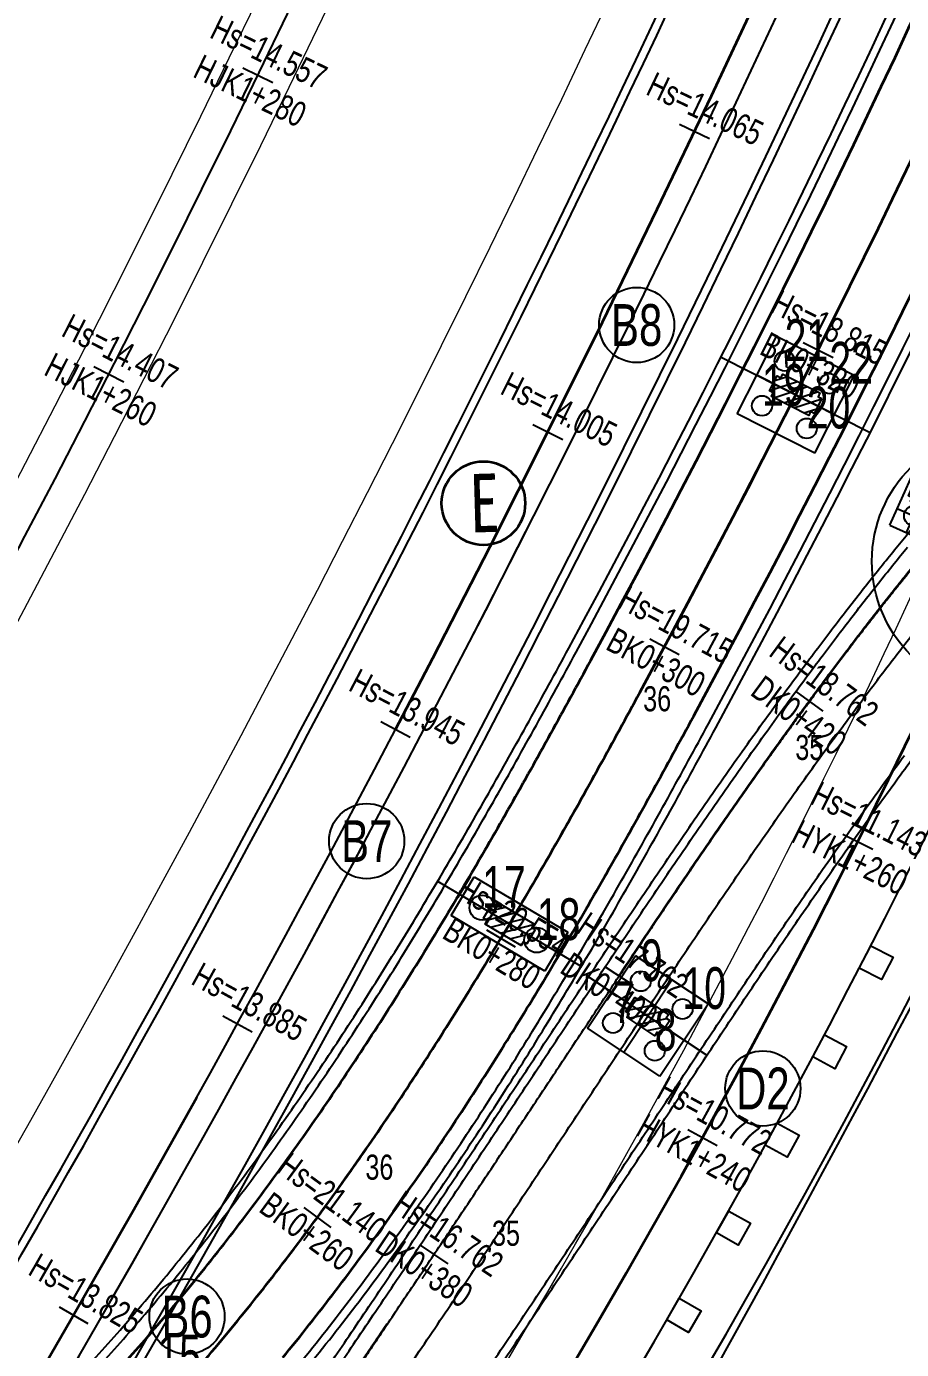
# Model space of a CAD drawing. Extents: x 0 to 558779, y 0 to 2762081.
# Drawn here: x 519823.9 to 519876.3, y 2757491.4 to 2757570.6 of the extents above; entities that cross this region are included whole.
import ezdxf
from ezdxf.enums import TextEntityAlignment as Align

# ---------------------------------------------------------------- set-up
doc = ezdxf.new("R2010")
doc.units = 0
doc.header["$LTSCALE"] = 20
doc.linetypes.add('CENTER', pattern=[2, 1.25, -0.25, 0.25, -0.25])
doc.linetypes.add('HIDDEN', pattern=[0.375, 0.25, -0.125])
for name, color, linetype in [('0-路名', 7, 'Continuous'), ('B-标线', 8, 'Continuous'), ('DL-中心线', 10, 'Continuous'), ('DL-人行道边线', 1, 'Continuous'), ('DL-树池', 110, 'Continuous'), ('DL-非机动车道边线', 6, 'Continuous'), ('K-控制', 230, 'Continuous'), ('L-洛秀互通匝道边线', 140, 'Continuous'), ('L-辅路绿化带', 3, 'Continuous'), ('QL-分孔线', 4, 'Continuous'), ('QL-墩号', 6, 'Continuous'), ('QL-桥墩', 191, 'Continuous'), ('QL-桥跨数值', 6, 'Continuous'), ('RD-红线', 230, 'Continuous'), ('XW_B', 7, 'Continuous'), ('XW_D', 7, 'Continuous'), ('XW_E', 7, 'Continuous'), ('XW_HY-海江大道右辅路', 7, 'Continuous'), ('XW_HZ（南）-海江大道左辅路', 7, 'Continuous'), ('XW_海江大道（2000坐标）', 7, 'Continuous'), ('YD-G2', 96, 'Continuous'), ('桩号-B', 7, 'Continuous'), ('桩号-D', 7, 'Continuous'), ('桩号-HY-海江大道右辅路', 7, 'Continuous'), ('桩号-海江大道（2000坐标）', 7, 'Continuous'), ('设计高-B', 7, 'Continuous'), ('设计高-D', 7, 'Continuous'), ('设计高-E', 7, 'Continuous'), ('设计高-HY-海江大道右辅路', 7, 'Continuous'), ('设计高-地面高-B', 7, 'Continuous'), ('设计高-地面高-D', 7, 'Continuous'), ('设计高-地面高-E', 7, 'Continuous'), ('设计高-地面高-HY-海江大道右辅路', 7, 'Continuous'), ('设计高-地面高-海江大道（2000坐标）', 7, 'Continuous'), ('设计高-海江大道（2000坐标）', 7, 'Continuous')]:
    doc.layers.add(name, color=color, linetype=linetype)
doc.layers.add('坐标标注', color=6, linetype='Continuous', plot=False)
doc.styles.get("Standard").update_dxf_attribs({"font": 'fsdb_e.shx', "width": 0.7, "bigfont": 'hzdx.shx'})
doc.styles.add('仿宋', font='simfang_0.ttf', dxfattribs={"width": 0.8})
pattern_1 = [(0, (0, 2e-10), (0, 6.985), [5.08, -1.905]), (90, (0, 2e-10), (-6.985, 4e-16), [5.08, -1.905])]
pattern_2 = [(0, (0, 0), (0, 6.985), [5.08, -1.905]), (90, (0, 0), (-6.985, 4e-16), [5.08, -1.905])]

# ---------------------------------------------------------------- blocks, each defined once
blk = doc.blocks.new('shuchi02')
at = {"layer": 'DL-树池', "color": 3}
blk.add_lwpolyline([(-0.75, 0), (0.75, 0), (0.75, -1.5), (-0.75, -1.5)], close=True, dxfattribs=at)
blk = doc.blocks.new('(10-1)10m花瓶墩单排桩2根1.5')
h = blk.add_hatch()
h.set_pattern_fill('ANGLE', color=256)
h.set_pattern_definition(pattern_1)
h.paths.add_polyline_path([(-1.5, -0.5), (-1.5, 0.5), (-1.25, 0.5), (-1.25, 0.75), (1.25, 0.75), (1.25, 0.5), (1.5, 0.5), (1.5, -0.5), (1.25, -0.5), (1.25, -0.75), (-1.25, -0.75), (-1.25, -0.5)])
h = blk.add_hatch()
h.set_pattern_fill('ANGLE', color=256)
h.set_pattern_definition(pattern_1)
h.paths.add_polyline_path([(-1.5, -0.5), (-1.5, 0.5), (-1.25, 0.5), (-1.25, 0.75), (1.25, 0.75), (1.25, 0.5), (1.5, 0.5), (1.5, -0.5), (1.25, -0.5), (1.25, -0.75), (-1.25, -0.75), (-1.25, -0.5)])
h = blk.add_hatch()
h.set_pattern_fill('ANSI31', color=3, scale=0.15)
h.paths.add_polyline_path([(-1.5, -0.5), (-1.5, 0.5), (-1.25, 0.5), (-1.25, 0.75), (1.25, 0.75), (1.25, 0.5), (1.5, 0.5), (1.5, -0.5), (1.25, -0.5), (1.25, -0.75), (-1.25, -0.75), (-1.25, -0.5)])
at = {"layer": 'QL-桥墩', "color": 1}
for p, q in [((-3.25, -1.35), (-3.25, 1.35)), ((-3.25, 1.35), (3.25, 1.35)), ((3.25, 1.35), (3.25, -1.35)), ((3.25, -1.35), (-3.25, -1.35))]:
    blk.add_line(p, q, dxfattribs=at)
at = {"layer": 'QL-桥墩', "color": 3, "linetype": 'CENTER'}
for p, q in [((0, -1.35), (0, 1.35)), ((3.25, 0), (-3.25, 0))]:
    blk.add_line(p, q, dxfattribs=at)
at = {"layer": 'QL-桥墩', "color": 1}
blk.add_lwpolyline([(-1.5, -0.5), (-1.5, 0.5), (-1.25, 0.5), (-1.25, 0.75), (1.25, 0.75), (1.25, 0.5), (1.5, 0.5), (1.5, -0.5), (1.25, -0.5), (1.25, -0.75), (-1.25, -0.75), (-1.25, -0.5)], close=True, dxfattribs=at)
at = {"layer": 'QL-桥墩', "color": 3}
for centre in [(-1.9, 0), (1.9, 0)]:
    blk.add_circle(centre, 0.75, dxfattribs=at)
blk = doc.blocks.new('(10-2)10m花瓶墩双排桩4根1.2')
h = blk.add_hatch()
h.set_pattern_fill('ANGLE', color=256)
h.set_pattern_definition(pattern_2)
h.paths.add_polyline_path([(-1.5, -0.5), (-1.5, 0.5), (-1.25, 0.5), (-1.25, 0.75), (1.25, 0.75), (1.25, 0.5), (1.5, 0.5), (1.5, -0.5), (1.25, -0.5), (1.25, -0.75), (-1.25, -0.75), (-1.25, -0.5)])
h = blk.add_hatch()
h.set_pattern_fill('ANGLE', color=256)
h.set_pattern_definition(pattern_2)
h.paths.add_polyline_path([(-1.5, -0.5), (-1.5, 0.5), (-1.25, 0.5), (-1.25, 0.75), (1.25, 0.75), (1.25, 0.5), (1.5, 0.5), (1.5, -0.5), (1.25, -0.5), (1.25, -0.75), (-1.25, -0.75), (-1.25, -0.5)])
h = blk.add_hatch()
h.set_pattern_fill('ANSI31', color=3, scale=0.15)
h.paths.add_polyline_path([(-1.5, -0.5), (-1.5, 0.5), (-1.25, 0.5), (-1.25, 0.75), (1.25, 0.75), (1.25, 0.5), (1.5, 0.5), (1.5, -0.5), (1.25, -0.5), (1.25, -0.75), (-1.25, -0.75), (-1.25, -0.5)])
at = {"layer": 'QL-桥墩', "color": 1}
for p, q in [((-2.6, 2.6), (2.6, 2.6)), ((-2.6, 2.6), (-2.6, -2.6)), ((2.6, 2.6), (2.6, -2.6)), ((-2.6, -2.6), (2.6, -2.6))]:
    blk.add_line(p, q, dxfattribs=at)
at = {"layer": 'QL-桥墩', "color": 3, "linetype": 'CENTER'}
for p, q in [((0, 2.6), (0, -2.6)), ((-2.6, 0), (2.6, 0))]:
    blk.add_line(p, q, dxfattribs=at)
at = {"layer": 'QL-桥墩', "color": 1, "ltscale": 0.1}
blk.add_lwpolyline([(-1.5, -0.5), (-1.5, 0.5), (-1.25, 0.5), (-1.25, 0.75), (1.25, 0.75), (1.25, 0.5), (1.5, 0.5), (1.5, -0.5), (1.25, -0.5), (1.25, -0.75), (-1.25, -0.75), (-1.25, -0.5)], close=True, dxfattribs=at)
at = {"layer": 'QL-桥墩', "color": 3, "ltscale": 0.1}
for centre in [(-1.5, 1.5), (1.5, 1.5), (-1.5, -1.5), (1.5, -1.5)]:
    blk.add_circle(centre, 0.6, dxfattribs=at)
blk = doc.blocks.new('(9-2)8.5m花瓶墩双排桩4根1.2')
h = blk.add_hatch()
h.set_pattern_fill('ANGLE', color=256)
h.set_pattern_definition(pattern_2)
h.paths.add_polyline_path([(-1.25, -0.5), (-1.25, 0.5), (-1, 0.5), (-1, 0.75), (1, 0.75), (1, 0.5), (1.25, 0.5), (1.25, -0.5), (1, -0.5), (1, -0.75), (-1, -0.75), (-1, -0.5)])
h = blk.add_hatch()
h.set_pattern_fill('ANGLE', color=256)
h.set_pattern_definition(pattern_2)
h.paths.add_polyline_path([(-1.25, -0.5), (-1.25, 0.5), (-1, 0.5), (-1, 0.75), (1, 0.75), (1, 0.5), (1.25, 0.5), (1.25, -0.5), (1, -0.5), (1, -0.75), (-1, -0.75), (-1, -0.5)])
h = blk.add_hatch()
h.set_pattern_fill('ANSI31', color=3, scale=0.15)
h.paths.add_polyline_path([(-1.25, -0.5), (-1.25, 0.5), (-1, 0.5), (-1, 0.75), (1, 0.75), (1, 0.5), (1.25, 0.5), (1.25, -0.5), (1, -0.5), (1, -0.75), (-1, -0.75), (-1, -0.5)])
at = {"layer": 'QL-桥墩', "color": 1}
for p, q in [((-2.6, 2.6), (2.6, 2.6)), ((-2.6, 2.6), (-2.6, -2.6)), ((2.6, 2.6), (2.6, -2.6)), ((-2.6, -2.6), (2.6, -2.6))]:
    blk.add_line(p, q, dxfattribs=at)
at = {"layer": 'QL-桥墩', "color": 3, "linetype": 'CENTER'}
for p, q in [((0, 2.6), (0, -2.6)), ((-2.6, 0), (2.6, 0))]:
    blk.add_line(p, q, dxfattribs=at)
at = {"layer": 'QL-桥墩', "color": 1}
blk.add_lwpolyline([(-1.25, -0.5), (-1.25, 0.5), (-1, 0.5), (-1, 0.75), (1, 0.75), (1, 0.5), (1.25, 0.5), (1.25, -0.5), (1, -0.5), (1, -0.75), (-1, -0.75), (-1, -0.5)], close=True, dxfattribs=at)
at = {"layer": 'QL-桥墩', "color": 3, "ltscale": 0.1}
for centre in [(-1.5, 1.5), (1.5, 1.5), (-1.5, -1.5), (1.5, -1.5)]:
    blk.add_circle(centre, 0.6, dxfattribs=at)
blk = doc.blocks.new('(M2)单个柱式门架墩，2根桩1.2')
h = blk.add_hatch()
h.set_pattern_fill('ANSI31', color=3, scale=0.15)
h.set_pattern_definition([(45, (-0.45, 2e-10), (-0.33676, 0.33676), [])])
h.paths.add_polyline_path([(-0.8, -0.55), (-0.8, 0.55), (-0.55, 0.55), (-0.55, 0.8), (0.55, 0.8), (0.55, 0.55), (0.8, 0.55), (0.8, -0.55), (0.55, -0.55), (0.55, -0.8), (-0.55, -0.8), (-0.55, -0.55)])
at = {"layer": 'QL-桥墩', "color": 1}
for p, q in [((-2.6, 1.1), (-2.6, -1.1)), ((-2.6, 1.1), (2.6, 1.1)), ((2.6, 1.1), (2.6, -1.1)), ((-2.6, -1.1), (2.6, -1.1))]:
    blk.add_line(p, q, dxfattribs=at)
at = {"layer": 'QL-桥墩', "color": 3, "linetype": 'CENTER'}
for p, q in [((-1.5, 1.1), (-1.5, -1.1)), ((1.5, 1.1), (1.5, -1.1)), ((-2.6, 0), (2.6, 0))]:
    blk.add_line(p, q, dxfattribs=at)
at = {"layer": 'QL-桥墩', "color": 1, "ltscale": 0.1}
blk.add_lwpolyline([(-0.8, -0.55), (-0.8, 0.55), (-0.55, 0.55), (-0.55, 0.8), (0.55, 0.8), (0.55, 0.55), (0.8, 0.55), (0.8, -0.55), (0.55, -0.55), (0.55, -0.8), (-0.55, -0.8), (-0.55, -0.55)], close=True, dxfattribs=at)
at = {"layer": 'QL-桥墩', "color": 3}
for centre in [(-1.5, 0), (1.5, 0)]:
    blk.add_circle(centre, 0.6, dxfattribs=at)

msp = doc.modelspace()

# ---------------------------------------------------------------- linework, layer by layer
at = {"layer": '0-路名', "lineweight": 35}
msp.add_circle((519851.254, 2757542.052), 2.5, dxfattribs=at)
at = {"layer": 'B-标线', "lineweight": 35, "flags": 128}
for points in [[(519983.23, 2758043.567), (519855.439, 2757681.224, -0.046893), (519779.103, 2757515.992, -0.04312), (519714.602, 2757424.231, 0.012242), (519690.038, 2757393.503, -0.041086), (519616.51, 2757311.677), (519534.865, 2757234.597, 0.002536), (519529.7, 2757229.672, 0.002536)], [(519989.832, 2758041.238), (519862.04, 2757678.896, -0.046893), (519785.155, 2757512.475, -0.022117), (519753.698, 2757463.475, -0.022117)], [(519827.912, 2757488.58, 0.00869), (519830.815, 2757491.785, 0.00869), (519833.83, 2757495.357, 0.008305), (519836.851, 2757499.193, 0.007534), (519839.756, 2757503.133, 0.006763), (519842.553, 2757507.162, 0.005993), (519845.252, 2757511.271, 0.005222), (519847.865, 2757515.448, 0.004451), (519850.401, 2757519.684, 0.003681), (519852.874, 2757523.97, 0.00291), (519855.295, 2757528.298, 0.00214), (519857.678, 2757532.66, 0.043438), (519906.592, 2757645.472, -0.021082)], [(519833.45, 2757489.481, 0.00869), (519836.543, 2757493.146, 0.008305), (519839.636, 2757497.074, 0.007534), (519842.604, 2757501.098, 0.006763), (519845.455, 2757505.205, 0.005993), (519848.2, 2757509.384, 0.005222), (519850.851, 2757513.623, 0.004451), (519853.42, 2757517.913, 0.003681), (519855.918, 2757522.244, 0.00291), (519858.36, 2757526.607, 0.00214), (519860.757, 2757530.995, 0.043438), (519909.912, 2757644.363, -0.021082)], [(519839.256, 2757490.935, 0.008305), (519842.422, 2757494.954, 0.007534), (519845.452, 2757499.063, 0.006763), (519848.357, 2757503.248, 0.005993), (519851.148, 2757507.497, 0.005222), (519853.838, 2757511.798, 0.004451), (519856.439, 2757516.142, 0.003681), (519858.963, 2757520.517, 0.00291), (519861.424, 2757524.916, 0.00214), (519863.835, 2757529.33, 0.043438), (519913.232, 2757643.254, -0.021082)]]:
    msp.add_lwpolyline(points, format="xyb", dxfattribs=at)
at = {"layer": 'B-标线', "linetype": 'HIDDEN', "lineweight": 35, "ltscale": 5, "flags": 128}
msp.add_lwpolyline([(519986.531, 2758042.403), (519858.74, 2757680.06, -0.046893), (519782.129, 2757514.234, -0.04312), (519717.282, 2757421.979, 0.012242), (519692.824, 2757391.385, -0.041086), (519618.913, 2757309.132), (519537.267, 2757232.052, 0.002536), (519532.129, 2757227.151, 0.002536)], format="xyb", dxfattribs=at)
at = {"layer": 'DL-中心线', "linetype": 'CENTER', "lineweight": 35, "ltscale": 5, "flags": 128}
for points in [[(519363.527, 2756865.285, -0.064031), (519480.744, 2757085.351, -0.052881), (519557.501, 2757172.344), (519677.841, 2757282.704, 0.030821), (519737.675, 2757344.78, -0.016129), (519785.39, 2757397.285, 0.107619), (519897.596, 2757578.067), (519932.402, 2757676.128, -0.014928), (519945.386, 2757709.511, -0.000203), (519945.577, 2757709.961, -0.000405), (519945.969, 2757710.882, -0.000405), (519946.374, 2757711.83, -0.000405), (519946.794, 2757712.809, -0.000405), (519947.231, 2757713.821, -0.000405), (519947.686, 2757714.871, -0.000405), (519948.161, 2757715.963, -0.000405), (519948.66, 2757717.103, -0.000405), (519949.184, 2757718.298, -0.000405), (519949.739, 2757719.556, -0.000405), (519950.33, 2757720.89, -0.000405), (519950.964, 2757722.315, -0.000405), (519951.652, 2757723.854, -0.000405), (519952.408, 2757725.539, -0.000383), (519953.207, 2757727.312, -0.000338), (519954.009, 2757729.084, -0.000293), (519954.812, 2757730.854, -0.000248), (519955.618, 2757732.624, -0.000203), (519956.425, 2757734.393, -0.000158), (519957.234, 2757736.161, -0.000113), (519958.043, 2757737.929, -0.000068), (519958.853, 2757739.697, -0.000023), (519959.664, 2757741.464, 0.000038), (519960.474, 2757743.232, 0.000113), (519961.284, 2757745, 0.000188), (519962.093, 2757746.768, 0.000263), (519962.9, 2757748.537, 0.000338), (519963.705, 2757750.307, 0.000413), (519964.508, 2757752.078, 0.000488), (519965.307, 2757753.85, 0.000563), (519966.102, 2757755.625, 0.000638), (519966.894, 2757757.401, 0.000675), (519967.641, 2757759.09, 0.000675), (519968.318, 2757760.633, 0.000675), (519968.942, 2757762.063, 0.000675), (519969.521, 2757763.402, 0.000675), (519970.064, 2757764.666, 0.000675), (519970.575, 2757765.866, 0.000675), (519971.06, 2757767.012, 0.000675), (519971.521, 2757768.11, 0.000675), (519971.961, 2757769.166, 0.000675), (519972.383, 2757770.185, 0.000675), (519972.787, 2757771.171, 0.000675), (519973.176, 2757772.126, 0.000675), (519973.551, 2757773.054, 0.000338), (519973.734, 2757773.508, 0.04027), (519990.889, 2757828.803, 0.000338), (519990.996, 2757829.281, 0.000675), (519991.212, 2757830.257, 0.000675), (519991.432, 2757831.265, 0.000675), (519991.656, 2757832.306, 0.000675), (519991.885, 2757833.385, 0.000675), (519992.12, 2757834.505, 0.000675), (519992.362, 2757835.671, 0.000675), (519992.611, 2757836.89, 0.000675), (519992.868, 2757838.169, 0.000675), (519993.136, 2757839.518, 0.000675), (519993.416, 2757840.95, 0.000675), (519993.712, 2757842.482, 0.000675), (519994.027, 2757844.137, 0.000675), (519994.367, 2757845.953, 0.000638), (519994.72, 2757847.865, 0.000563), (519995.068, 2757849.778, 0.000488), (519995.413, 2757851.691, 0.000413), (519995.754, 2757853.606, 0.000338), (519996.092, 2757855.521, 0.000263), (519996.428, 2757857.436, 0.000188), (519996.762, 2757859.351, 0.000113), (519997.095, 2757861.267, 0.000038), (519997.427, 2757863.183, -0.000023), (519997.759, 2757865.099, -0.000068), (519998.092, 2757867.015, -0.000113), (519998.425, 2757868.93, -0.000158), (519998.76, 2757870.846, -0.000203), (519999.096, 2757872.761, -0.000248), (519999.433, 2757874.676, -0.000293), (519999.773, 2757876.59, -0.000338), (520000.115, 2757878.505, -0.000383), (520000.459, 2757880.418, -0.000405), (520000.79, 2757882.235, -0.000405), (520001.094, 2757883.893, -0.000405), (520001.378, 2757885.427, -0.000405), (520001.646, 2757886.861, -0.000405), (520001.901, 2757888.213, -0.000405), (520002.144, 2757889.495, -0.000405), (520002.379, 2757890.716, -0.000405), (520002.605, 2757891.886, -0.000405), (520002.824, 2757893.009, -0.000405), (520003.037, 2757894.091, -0.000405), (520003.245, 2757895.135, -0.000405), (520003.447, 2757896.147, -0.000405), (520003.645, 2757897.127, -0.000203), (520003.743, 2757897.607, -0.020564), (520015.566, 2757945.503), (520034.389, 2758010.197, -0.013981), (520060.063, 2758090.044), (520086.942, 2758166.257, 0.014794), (520122.979, 2758278.961, -0.014794), (520159.016, 2758391.664), (520173.526, 2758432.806)], [(519647.675, 2757568.166, -0.001157), (519648.228, 2757567.535, -0.002315), (519649.349, 2757566.237, -0.002315), (519650.492, 2757564.888, -0.002315), (519651.66, 2757563.484, -0.002315), (519652.855, 2757562.02, -0.002315), (519654.081, 2757560.489, -0.002315), (519655.343, 2757558.884, -0.002315), (519656.645, 2757557.195, -0.002315), (519657.995, 2757555.412, -0.002315), (519659.4, 2757553.518, -0.002315), (519660.871, 2757551.496, -0.002315), (519662.425, 2757549.319, -0.002315), (519664.081, 2757546.951, -0.002315), (519665.872, 2757544.34, -0.002186), (519667.733, 2757541.575, -0.001929), (519669.571, 2757538.794, -0.001672), (519671.389, 2757536, -0.001415), (519673.19, 2757533.195, -0.001157), (519674.976, 2757530.381, -0.0009), (519676.75, 2757527.559, -0.000643), (519678.516, 2757524.732, -0.000386), (519680.276, 2757521.901, -0.000129), (519682.033, 2757519.068, 0.000289), (519683.791, 2757516.236, 0.000868), (519685.555, 2757513.408, 0.001447), (519687.333, 2757510.588, 0.002025), (519689.13, 2757507.78, 0.002604), (519690.952, 2757504.99, 0.003183), (519692.807, 2757502.22, 0.003762), (519694.7, 2757499.477, 0.00434), (519696.638, 2757496.764, 0.004919), (519698.625, 2757494.088, 0.005208), (519700.564, 2757491.585, 0.005208), (519702.381, 2757489.338, 0.005208), (519704.105, 2757487.294, 0.005208), (519705.757, 2757485.416, 0.005208), (519707.351, 2757483.679, 0.005208), (519708.898, 2757482.063, 0.005208), (519710.404, 2757480.553, 0.005208), (519711.875, 2757479.138, 0.005208), (519713.317, 2757477.808, 0.005208), (519714.733, 2757476.556, 0.005208), (519716.126, 2757475.375, 0.005208), (519717.498, 2757474.26, 0.005208), (519718.851, 2757473.206, 0.002604), (519719.521, 2757472.701, 0.279434), (519802.083, 2757464.769, 0.00514), (519803.57, 2757465.505, 0.00869), (519806.104, 2757466.847, 0.00869), (519808.666, 2757468.321, 0.00869), (519811.257, 2757469.934, 0.00869), (519813.878, 2757471.694, 0.00869), (519816.532, 2757473.615, 0.00869), (519819.223, 2757475.707, 0.00869), (519821.954, 2757477.988, 0.00869), (519824.732, 2757480.477, 0.00869), (519827.565, 2757483.198, 0.00869), (519830.465, 2757486.186, 0.00869), (519833.45, 2757489.481, 0.00869), (519836.543, 2757493.146, 0.008305), (519839.636, 2757497.074, 0.007534), (519842.604, 2757501.098, 0.006763), (519845.455, 2757505.205, 0.005993), (519848.2, 2757509.384, 0.005222), (519850.851, 2757513.623, 0.004451), (519853.42, 2757517.913, 0.003681), (519855.918, 2757522.244, 0.00291), (519858.36, 2757526.607, 0.00214), (519860.757, 2757530.995, 0.043438), (519909.912, 2757644.363, -0.021082), (519939.582, 2757722.133, 0.054969), (519981.895, 2757860.489, -0.025142), (519996.067, 2757919.103), (520034.65, 2758049.579, -0.012888), (520058.477, 2758123.13)], [(520012.027, 2758114.695), (519858.74, 2757680.06, -0.046893), (519782.129, 2757514.234, -0.04312), (519717.282, 2757421.979, 0.012242), (519692.824, 2757391.385, -0.041086), (519618.913, 2757309.132), (519537.267, 2757232.052, 0.091892), (519386.768, 2757026.023), (519356.074, 2756962.094, 0.021525), (519321.436, 2756881.202)], [(519736.397, 2757361.61, 0.006117), (519747.082, 2757374.993, 0.058669), (519871.219, 2757580.064, 0.026228), (519898.077, 2757648.36, -0.020905), (519927.838, 2757726.466, -0.000122), (519928.031, 2757726.916, -0.000243), (519928.427, 2757727.834, -0.000243), (519928.836, 2757728.781, -0.000243), (519929.259, 2757729.759, -0.000243), (519929.699, 2757730.77, -0.000243), (519930.155, 2757731.819, -0.000243), (519930.632, 2757732.91, -0.000243), (519931.131, 2757734.05, -0.000243), (519931.655, 2757735.245, -0.000243), (519932.209, 2757736.504, -0.000243), (519932.799, 2757737.839, -0.000243), (519933.43, 2757739.265, -0.000243), (519934.113, 2757740.806, -0.000243), (519934.864, 2757742.493, -0.00023), (519935.656, 2757744.269, -0.000203), (519936.449, 2757746.044, -0.000176), (519937.244, 2757747.819, -0.000149), (519938.04, 2757749.593, -0.000122), (519938.837, 2757751.367, -0.000095), (519939.634, 2757753.14, -0.000068), (519940.432, 2757754.913, -0.000041), (519941.231, 2757756.686, -0.000014), (519942.03, 2757758.459, 0.000193), (519942.828, 2757760.232, 0.000579), (519943.624, 2757762.006, 0.000965), (519944.414, 2757763.783, 0.00135), (519945.196, 2757765.563, 0.001736), (519945.967, 2757767.348, 0.002122), (519946.724, 2757769.139, 0.002508), (519947.464, 2757770.937, 0.002894), (519948.185, 2757772.743, 0.003279), (519948.884, 2757774.557, 0.003472), (519949.524, 2757776.29, 0.003472), (519950.087, 2757777.879, 0.003472), (519950.586, 2757779.356, 0.003472), (519951.035, 2757780.745, 0.003472), (519951.439, 2757782.06, 0.003472), (519951.805, 2757783.312, 0.003472), (519952.138, 2757784.511, 0.003472), (519952.44, 2757785.663, 0.003472), (519952.715, 2757786.773, 0.003472), (519952.966, 2757787.847, 0.003472), (519953.193, 2757788.888, 0.003472), (519953.399, 2757789.898, 0.003472), (519953.585, 2757790.881, 0.001736), (519953.671, 2757791.363, 0.589738), (519858.288, 2757868.254, 0.002232), (519857.706, 2757868.014, 0.004464), (519856.524, 2757867.507, 0.004464), (519855.315, 2757866.963, 0.004464), (519854.076, 2757866.379, 0.004464), (519852.805, 2757865.751, 0.004464), (519851.498, 2757865.076, 0.004464), (519850.15, 2757864.349, 0.004464), (519848.756, 2757863.566, 0.004464), (519847.309, 2757862.717, 0.004464), (519845.799, 2757861.796, 0.004464), (519844.216, 2757860.79, 0.004464), (519842.542, 2757859.685, 0.004464), (519840.756, 2757858.458, 0.004464), (519838.823, 2757857.079, 0.004216), (519836.813, 2757855.593, 0.00372), (519834.827, 2757854.074, 0.003224), (519832.862, 2757852.528, 0.002728), (519830.916, 2757850.959, 0.002232), (519828.985, 2757849.371, 0.001736), (519827.067, 2757847.767, 0.00124), (519825.159, 2757846.152, 0.000744), (519823.257, 2757844.53, 0.000248), (519821.358, 2757842.903), (519718.448, 2757754.691)], [(519589.096, 2757220.909), (519651.163, 2757274.284, 0.043664), (519736.397, 2757361.61, -0.019062), (519779.316, 2757410.14, 0.035899), (519834.12, 2757476.478, 0.000231), (519834.444, 2757476.934, 0.000463), (519835.106, 2757477.866, 0.000463), (519835.786, 2757478.829, 0.000463), (519836.486, 2757479.825, 0.000463), (519837.209, 2757480.857, 0.000463), (519837.958, 2757481.929, 0.000463), (519838.735, 2757483.046, 0.000463), (519839.544, 2757484.215, 0.000463), (519840.391, 2757485.443, 0.000463), (519841.281, 2757486.738, 0.000463), (519842.223, 2757488.114, 0.000463), (519843.227, 2757489.587, 0.000463), (519844.309, 2757491.181, 0.000463), (519845.492, 2757492.929, 0.000437), (519846.733, 2757494.773, 0.000386), (519847.972, 2757496.618, 0.000334), (519849.208, 2757498.464, 0.000283), (519850.441, 2757500.313, 0.000231), (519851.673, 2757502.163, 0.00018), (519852.903, 2757504.013, 0.000129), (519854.132, 2757505.865, 0.000077), (519855.36, 2757507.717, 0.000026), (519856.588, 2757509.569, -0.000096), (519857.816, 2757511.421, -0.000289), (519859.046, 2757513.272, -0.000482), (519860.278, 2757515.121, -0.000675), (519861.515, 2757516.968, -0.000868), (519862.757, 2757518.81, -0.001061), (519864.006, 2757520.648, -0.001254), (519865.264, 2757522.48, -0.001447), (519866.532, 2757524.305, -0.00164), (519867.811, 2757526.122, -0.001736), (519869.037, 2757527.84, -0.001736), (519870.168, 2757529.4, -0.001736), (519871.224, 2757530.836, -0.001736), (519872.221, 2757532.173, -0.001736), (519873.169, 2757533.426, -0.001736), (519874.077, 2757534.609, -0.001736), (519874.951, 2757535.731, -0.001736), (519875.795, 2757536.799, -0.001736), (519876.613, 2757537.819, -0.001736), (519877.407, 2757538.797, -0.001736), (519878.182, 2757539.736, -0.001736), (519878.938, 2757540.64, -0.001736), (519879.678, 2757541.512, -0.000868), (519880.042, 2757541.937, -0.099745), (519929.914, 2757580.771, -0.003472), (519931.923, 2757581.756, -0.006945), (519936.071, 2757583.683, -0.006945), (519940.4, 2757585.55, -0.006945), (519944.923, 2757587.353, -0.006945), (519949.655, 2757589.088, -0.006945), (519954.614, 2757590.753, -0.006945), (519959.821, 2757592.341, -0.006945), (519965.305, 2757593.848, -0.006945), (519971.098, 2757595.268, -0.006945), (519977.244, 2757596.595, -0.006945), (519983.8, 2757597.82, -0.006945), (519990.843, 2757598.936, -0.006945), (519998.484, 2757599.929, -0.006945), (520006.883, 2757600.783, -0.006559), (520015.747, 2757601.444, -0.005787), (520024.625, 2757601.886, -0.005015), (520033.51, 2757602.135, -0.004244), (520042.399, 2757602.22, -0.003472), (520051.287, 2757602.168, -0.002701), (520060.175, 2757602.006, -0.001929), (520069.06, 2757601.762, -0.001157), (520077.944, 2757601.463, -0.000386), (520086.827, 2757601.137)]]:
    msp.add_lwpolyline(points, format="xyb", dxfattribs=at)
at = {"layer": 'DL-人行道边线', "flags": 128}
msp.add_lwpolyline([(519831.088, 2757439.906, 0.076502), (519904.193, 2757575.725), (519914.699, 2757605.325)], format="xyb", dxfattribs=at)
at = {"layer": 'DL-非机动车道边线', "flags": 128}
msp.add_lwpolyline([(519828.134, 2757441.801, 0.076636), (519900.895, 2757576.896), (519909.952, 2757602.415)], format="xyb", dxfattribs=at)
at = {"layer": 'K-控制'}
msp.add_circle((519882.437, 2757538.583), 7.937, dxfattribs=at)
at = {"layer": 'L-洛秀互通匝道边线', "flags": 128}
for points in [[(520002.416, 2758073.915), (519862.983, 2757678.564, -0.046893), (519786.02, 2757511.972, -0.022117), (519754.515, 2757462.898, -0.022117)], [(520002.888, 2758073.748), (519863.455, 2757678.397, -0.046893), (519786.452, 2757511.721, -0.022117), (519754.923, 2757462.61, -0.022117)], [(519846.634, 2757678.851, -0.03189), (519797.822, 2757565.981, -0.03189)], [(519847.105, 2757678.682, -0.03189), (519798.268, 2757565.754, -0.03189)], [(519826.818, 2757489.606, 0.00869), (519829.685, 2757492.772, 0.00869), (519832.667, 2757496.304, 0.008304), (519835.657, 2757500.102, 0.007534), (519838.535, 2757504.004, 0.006763), (519841.309, 2757508.001, 0.005993), (519843.989, 2757512.079, 0.005222), (519846.585, 2757516.23, 0.004451), (519849.108, 2757520.443, 0.003681), (519851.569, 2757524.71, 0.00291), (519853.982, 2757529.023, 0.00214), (519856.359, 2757533.374, 0.043439), (519905.17, 2757645.947, -0.021082)], [(519827.182, 2757489.264, 0.00869), (519830.062, 2757492.443, 0.00869), (519833.054, 2757495.988, 0.008305), (519836.055, 2757499.799, 0.007534), (519838.942, 2757503.714, 0.006763), (519841.724, 2757507.721, 0.005993), (519844.41, 2757511.81, 0.005222), (519847.011, 2757515.969, 0.004451), (519849.539, 2757520.19, 0.003681), (519852.004, 2757524.464, 0.00291), (519854.42, 2757528.781, 0.00214), (519856.799, 2757533.136, 0.043438), (519905.644, 2757645.789, -0.021082)], [(519840.032, 2757490.303, 0.008305), (519843.217, 2757494.349, 0.007534), (519846.265, 2757498.482, 0.006763), (519849.186, 2757502.689, 0.005993), (519851.991, 2757506.958, 0.005222), (519854.691, 2757511.277, 0.004451), (519857.301, 2757515.636, 0.003681), (519859.833, 2757520.024, 0.00291), (519862.3, 2757524.433, 0.002139), (519864.715, 2757528.854, 0.043438), (519914.18, 2757642.938, -0.021082)], [(519840.419, 2757489.988, 0.008305), (519843.615, 2757494.046, 0.007534), (519846.672, 2757498.191, 0.006763), (519849.6, 2757502.41, 0.005993), (519852.412, 2757506.689, 0.005222), (519855.118, 2757511.016, 0.004451), (519857.732, 2757515.382, 0.003681), (519860.268, 2757519.777, 0.00291), (519862.737, 2757524.192, 0.002139), (519865.155, 2757528.616, 0.043438), (519914.655, 2757642.779, -0.021082)], [(519743.137, 2757378.065, 0.058669), (519866.668, 2757582.135, 0.026228)], [(519743.532, 2757377.758, 0.058669), (519867.123, 2757581.928, 0.026228)], [(519800.642, 2757442.321, 0.037704), (519875.314, 2757578.2, 0.026228)], [(519801.079, 2757442.077, 0.037696), (519875.769, 2757577.993, 0.026228)], [(519841.987, 2757490.431, 0.000463), (519843.068, 2757492.022, 0.000463), (519844.248, 2757493.769, 0.000437), (519845.489, 2757495.609, 0.000386), (519846.726, 2757497.453, 0.000334), (519847.96, 2757499.298, 0.000283), (519849.193, 2757501.145, 0.000231), (519850.424, 2757502.993, 0.00018), (519851.654, 2757504.843, 0.000129), (519852.882, 2757506.694, 0.000077), (519854.11, 2757508.545, 0.000026), (519855.338, 2757510.398, -0.000096), (519856.566, 2757512.25, -0.000289), (519857.797, 2757514.103, -0.000482), (519859.031, 2757515.954, -0.000675), (519860.269, 2757517.804, -0.000868), (519861.515, 2757519.651, -0.001061), (519862.768, 2757521.494, -0.001254), (519864.03, 2757523.332, -0.001447), (519865.302, 2757525.164, -0.00164), (519866.587, 2757526.99, -0.001736), (519867.82, 2757528.716, -0.001736), (519868.956, 2757530.284, -0.001736), (519870.018, 2757531.729, -0.001736), (519871.021, 2757533.074, -0.001736), (519871.976, 2757534.336, -0.001736), (519872.891, 2757535.527, -0.001736), (519873.771, 2757536.657, -0.001736), (519874.621, 2757537.733, -0.001736), (519875.445, 2757538.761, -0.001736), (519876.247, 2757539.747, -0.001736), (519877.028, 2757540.694, -0.001736)], [(519842.401, 2757490.15, 0.000463), (519843.481, 2757491.742, 0.000463), (519844.663, 2757493.489, 0.000437), (519845.903, 2757495.33, 0.000386), (519847.141, 2757497.174, 0.000334), (519848.376, 2757499.02, 0.000283), (519849.609, 2757500.868, 0.000231), (519850.84, 2757502.716, 0.00018), (519852.07, 2757504.566, 0.000129), (519853.299, 2757506.417, 0.000077), (519854.527, 2757508.269, 0.000026), (519855.755, 2757510.121, -0.000096), (519856.983, 2757511.974, -0.000289), (519858.213, 2757513.826, -0.000482), (519859.446, 2757515.677, -0.000675), (519860.684, 2757517.525, -0.000868), (519861.929, 2757519.371, -0.001061), (519863.18, 2757521.212, -0.001254), (519864.441, 2757523.048, -0.001447), (519865.712, 2757524.878, -0.00164), (519866.995, 2757526.7, -0.001736), (519868.226, 2757528.424, -0.001736), (519869.36, 2757529.989, -0.001736), (519870.42, 2757531.432, -0.001736), (519871.421, 2757532.774, -0.001736), (519872.374, 2757534.033, -0.001736), (519873.286, 2757535.221, -0.001736), (519874.164, 2757536.348, -0.001736), (519875.012, 2757537.422, -0.001736), (519875.834, 2757538.447, -0.001736), (519876.634, 2757539.43, -0.001736)], [(519846.379, 2757489.779, 0.000463), (519847.564, 2757491.531, 0.000437), (519848.808, 2757493.378, 0.000386), (519850.049, 2757495.226, 0.000334), (519851.286, 2757497.076, 0.000283), (519852.521, 2757498.926, 0.000231), (519853.754, 2757500.778, 0.00018), (519854.986, 2757502.63, 0.000129), (519856.215, 2757504.483, 0.000077), (519857.444, 2757506.335, 0.000026), (519858.672, 2757508.188, -0.000096), (519859.9, 2757510.039, -0.000289), (519861.127, 2757511.888, -0.000482), (519862.357, 2757513.733, -0.000675), (519863.59, 2757515.574, -0.000868), (519864.827, 2757517.409, -0.001061), (519866.071, 2757519.238, -0.001254), (519867.321, 2757521.06, -0.001447), (519868.581, 2757522.873, -0.00164), (519869.851, 2757524.677, -0.001736), (519871.067, 2757526.38, -0.001736), (519872.187, 2757527.926, -0.001736), (519873.233, 2757529.349, -0.001736), (519874.219, 2757530.671, -0.001736), (519875.157, 2757531.911, -0.001736), (519876.055, 2757533.08, -0.001736), (519876.918, 2757534.188, -0.001736)], [(519850.879, 2757489.293, 0.000437), (519852.127, 2757491.146, 0.000386), (519853.371, 2757492.999, 0.000334), (519854.612, 2757494.853, 0.000283), (519855.85, 2757496.708, 0.000231), (519857.085, 2757498.562, 0.00018), (519858.318, 2757500.417, 0.000129), (519859.548, 2757502.271, 0.000077), (519860.778, 2757504.125, 0.000026), (519862.006, 2757505.978, -0.000096), (519863.233, 2757507.828, -0.000289), (519864.458, 2757509.673, -0.000482), (519865.683, 2757511.511, -0.000675), (519866.91, 2757513.343, -0.000868), (519868.14, 2757515.167, -0.001061), (519869.374, 2757516.982, -0.001254), (519870.613, 2757518.787, -0.001447), (519871.86, 2757520.581, -0.00164), (519873.114, 2757522.364, -0.001736), (519874.314, 2757524.045, -0.001736), (519875.418, 2757525.568, -0.001736), (519876.447, 2757526.968, -0.001736)], [(519852.542, 2757490.867, 0.000386), (519853.787, 2757492.721, 0.000334), (519855.028, 2757494.575, 0.000283), (519856.266, 2757496.43, 0.000231), (519857.501, 2757498.285, 0.00018), (519858.734, 2757500.14, 0.000129), (519859.965, 2757501.995, 0.000077), (519861.195, 2757503.849, 0.000026), (519862.423, 2757505.701, -0.000096), (519863.649, 2757507.551, -0.000289), (519864.874, 2757509.396, -0.000482), (519866.099, 2757511.234, -0.000675), (519867.325, 2757513.064, -0.000868), (519868.554, 2757514.887, -0.001061), (519869.787, 2757516.7, -0.001254), (519871.025, 2757518.503, -0.001447), (519872.269, 2757520.295, -0.00164), (519873.522, 2757522.075, -0.001736), (519874.72, 2757523.753, -0.001736), (519875.822, 2757525.273, -0.001736), (519876.849, 2757526.671, -0.001736)]]:
    msp.add_lwpolyline(points, format="xyb", dxfattribs=at)
at = {"layer": 'L-辅路绿化带', "lineweight": 0, "flags": 128}
for points in [[(519375.907, 2756956.026, -0.096845), (519606.732, 2757263.593, 0.125107), (519879.487, 2757672.743), (520150.421, 2758440.955)], [(519379.531, 2756954.334, -0.096831), (519609.412, 2757260.623, 0.125107), (519883.259, 2757671.413), (520154.193, 2758439.624)], [(519717.012, 2757404.758, 0.07951), (519865.341, 2757677.732), (520044.663, 2758186.185)], [(519680.829, 2757309.735, 0.103682), (519897.405, 2757666.424), (520032.71, 2758050.068)], [(519782.877, 2757399.721, 0.107619), (519894.298, 2757579.238)]]:
    msp.add_lwpolyline(points, format="xyb", dxfattribs=at)
at = {"layer": 'QL-分孔线'}
for p, q in [((519865.476, 2757550.799), (519874.4, 2757546.287)), ((519857.547, 2757513.727), (519864.626, 2757509.022))]:
    msp.add_line(p, q, dxfattribs=at)
at = {"layer": 'QL-分孔线', "color": 1}
msp.add_line((519848.511, 2757519.432), (519857.115, 2757514.335), dxfattribs=at)
at = {"layer": 'QL-墩号'}
for centre in [(519860.422, 2757552.715), (519844.271, 2757521.837), (519867.976, 2757507.038), (519833.521, 2757493.391)]:
    msp.add_circle(centre, 2.25, dxfattribs=at)
at = {"layer": 'RD-红线'}
msp.add_lwpolyline([(519807.792, 2757459.092), (519808.516, 2757460.204, 0.033011), (519872.607, 2757579.47, -0.304122), (519916.661, 2757606.676), (520064.336, 2757601.174)], format="xyb", dxfattribs=at)
at = {"layer": 'XW_B', "color": 6, "flags": 128}
msp.add_lwpolyline([(519833.918, 2757490.02, 0.003307), (519835.088, 2757491.39, 0.003207), (519836.239, 2757492.774, 0.003107), (519837.373, 2757494.174, 0.003007), (519838.49, 2757495.587, 0.002907), (519839.59, 2757497.013, 0.002807), (519840.674, 2757498.452, 0.002707), (519841.741, 2757499.902, 0.002607), (519842.794, 2757501.364, 0.002507), (519843.831, 2757502.837, 0.002407), (519844.854, 2757504.319, 0.002307), (519845.862, 2757505.812, 0.002207), (519846.858, 2757507.313, 0.002107), (519847.84, 2757508.823, 0.002007), (519848.81, 2757510.341, 0.001907), (519849.767, 2757511.866, 0.001807), (519850.714, 2757513.398, 0.001707), (519851.65, 2757514.938, 0.001607), (519852.575, 2757516.483, 0.001507), (519853.491, 2757518.034, 0.001407), (519854.398, 2757519.59, 0.001307), (519855.296, 2757521.151, 0.001207), (519856.187, 2757522.717, 0.001107), (519857.07, 2757524.287, 0.001007), (519857.946, 2757525.86, 0.000907), (519858.817, 2757527.437, 0.000807), (519859.682, 2757529.017, 0.000707), (519860.542, 2757530.599, 0.000158), (519860.757, 2757530.995)], format="xyb", dxfattribs=at)
msp.add_lwpolyline([(519833.918, 2757490.02, 0.003307), (519835.088, 2757491.39, 0.003207), (519836.239, 2757492.774, 0.003107), (519837.373, 2757494.174, 0.003007), (519838.49, 2757495.587, 0.002907), (519839.59, 2757497.013, 0.002807), (519840.674, 2757498.452, 0.002707), (519841.741, 2757499.902, 0.002607), (519842.794, 2757501.364, 0.002507), (519843.831, 2757502.837, 0.002407), (519844.854, 2757504.319, 0.002307), (519845.862, 2757505.812, 0.002207), (519846.858, 2757507.313, 0.002107), (519847.84, 2757508.823, 0.002007), (519848.81, 2757510.341, 0.001907), (519849.767, 2757511.866, 0.001807), (519850.714, 2757513.398, 0.001707), (519851.65, 2757514.938, 0.001607), (519852.575, 2757516.483, 0.001507), (519853.491, 2757518.034, 0.001407), (519854.398, 2757519.59, 0.001307), (519855.296, 2757521.151, 0.001207), (519856.187, 2757522.717, 0.001107), (519857.07, 2757524.287, 0.001007), (519857.946, 2757525.86, 0.000907), (519858.817, 2757527.437, 0.000807), (519859.682, 2757529.017, 0.000707), (519860.542, 2757530.599, 0.000158), (519860.757, 2757530.995)], format="xyb", dxfattribs=at)
at = {"layer": 'XW_B', "color": 2}
msp.add_arc((519234.1, 2757870.05), 712.5, 331.584235, 341.533301, dxfattribs=at)
msp.add_arc((519234.1, 2757870.05), 712.5, 331.584235, 341.533301, dxfattribs=at)
at = {"layer": 'XW_D', "color": 1, "flags": 128}
msp.add_lwpolyline([(519856.588, 2757509.569), (519856.809, 2757509.902, -0.000075), (519857.693, 2757511.236, -0.000175), (519858.578, 2757512.569, -0.000275), (519859.464, 2757513.901, -0.000375), (519860.352, 2757515.232, -0.000475), (519861.242, 2757516.562, -0.000575), (519862.135, 2757517.889, -0.000675), (519863.031, 2757519.215, -0.000775), (519863.931, 2757520.538, -0.000875), (519864.835, 2757521.858, -0.000975), (519865.745, 2757523.174, -0.001075), (519866.659, 2757524.487, -0.001175), (519867.58, 2757525.796, -0.001275), (519868.507, 2757527.1, -0.001375), (519869.441, 2757528.399, -0.001475), (519870.382, 2757529.693, -0.001575), (519871.331, 2757530.981, -0.001675), (519872.288, 2757532.263, -0.001775), (519873.254, 2757533.538, -0.001875), (519874.23, 2757534.806, -0.001975), (519875.215, 2757536.067, -0.002075), (519876.211, 2757537.32, -0.002175), (519877.217, 2757538.564, -0.002275)], format="xyb", dxfattribs=at)
msp.add_lwpolyline([(519856.588, 2757509.569), (519856.809, 2757509.902, -0.000075), (519857.693, 2757511.236, -0.000175), (519858.578, 2757512.569, -0.000275), (519859.464, 2757513.901, -0.000375), (519860.352, 2757515.232, -0.000475), (519861.242, 2757516.562, -0.000575), (519862.135, 2757517.889, -0.000675), (519863.031, 2757519.215, -0.000775), (519863.931, 2757520.538, -0.000875), (519864.835, 2757521.858, -0.000975), (519865.745, 2757523.174, -0.001075), (519866.659, 2757524.487, -0.001175), (519867.58, 2757525.796, -0.001275), (519868.507, 2757527.1, -0.001375), (519869.441, 2757528.399, -0.001475), (519870.382, 2757529.693, -0.001575), (519871.331, 2757530.981, -0.001675), (519872.288, 2757532.263, -0.001775), (519873.254, 2757533.538, -0.001875), (519874.23, 2757534.806, -0.001975), (519875.215, 2757536.067, -0.002075), (519876.211, 2757537.32, -0.002175), (519877.217, 2757538.564, -0.002275)], format="xyb", dxfattribs=at)
at = {"layer": 'XW_D', "color": 6, "flags": 128}
msp.add_lwpolyline([(519834.12, 2757476.478, 0.000211), (519834.413, 2757476.89, 0.000729), (519835.461, 2757478.37, 0.001166), (519837.243, 2757480.905, 0.001066), (519839.013, 2757483.448, 0.000966), (519840.773, 2757485.998, 0.000866), (519842.523, 2757488.554, 0.000766), (519844.266, 2757491.116, 0.000666), (519846, 2757493.684, 0.000566), (519847.729, 2757496.255, 0.000466), (519849.452, 2757498.83, 0.000366), (519851.171, 2757501.408, 0.000266), (519852.886, 2757503.988, 0.000166), (519854.6, 2757506.57, 0.000066), (519856.312, 2757509.152), (519856.588, 2757509.569)], format="xyb", dxfattribs=at)
msp.add_lwpolyline([(519834.12, 2757476.478, 0.000211), (519834.413, 2757476.89, 0.000729), (519835.461, 2757478.37, 0.001166), (519837.243, 2757480.905, 0.001066), (519839.013, 2757483.448, 0.000966), (519840.773, 2757485.998, 0.000866), (519842.523, 2757488.554, 0.000766), (519844.266, 2757491.116, 0.000666), (519846, 2757493.684, 0.000566), (519847.729, 2757496.255, 0.000466), (519849.452, 2757498.83, 0.000366), (519851.171, 2757501.408, 0.000266), (519852.886, 2757503.988, 0.000166), (519854.6, 2757506.57, 0.000066), (519856.312, 2757509.152), (519856.588, 2757509.569)], format="xyb", dxfattribs=at)
at = {"layer": 'XW_E', "color": 2}
msp.add_arc((518938.306, 2758004.68), 1025, 322.096831, 335.527288, dxfattribs=at)
msp.add_arc((518938.306, 2758004.68), 1025, 322.096831, 335.527288, dxfattribs=at)
at = {"layer": 'XW_HY-海江大道右辅路', "color": 2}
msp.add_arc((519426.398, 2757745.315), 500, 315.88828, 340.45814, dxfattribs=at)
msp.add_arc((519426.398, 2757745.315), 500, 315.88828, 340.45814, dxfattribs=at)
at = {"layer": 'XW_HZ（南）-海江大道左辅路', "color": 2}
msp.add_arc((518938.306, 2758004.68), 976, 329.834005, 340.573195, dxfattribs=at)
msp.add_arc((518938.306, 2758004.68), 976, 329.834005, 340.573195, dxfattribs=at)
at = {"layer": 'XW_海江大道（2000坐标）', "color": 2}
msp.add_arc((518938.306, 2758004.68), 1000, 312.049004, 340.573195, dxfattribs=at)
msp.add_arc((518938.306, 2758004.68), 1000, 312.049004, 340.573195, dxfattribs=at)
at = {"layer": 'YD-G2'}
msp.add_lwpolyline([(520082.486, 2757572.032), (519961.802, 2757576.529, 0.294626), (519887.208, 2757532.241, -0.028547), (519827.217, 2757427.23), (519825.362, 2757427.349), (519807.792, 2757459.096), (519808.516, 2757460.209, 0.033011), (519872.607, 2757579.475, -0.304122), (519916.661, 2757606.681), (520064.336, 2757601.178), (520083.225, 2757574.825, 0.000358), (520082.486, 2757572.032)], format="xyb", close=True, dxfattribs=at)
at = {"layer": '设计高-地面高-B'}
for p, q in [((519870.392, 2757551.67), (519872.18, 2757550.776)), ((519861.205, 2757533.937), (519862.968, 2757532.993)), ((519851.443, 2757516.537), (519853.16, 2757515.511)), ((519840.51, 2757499.912), (519842.122, 2757498.729))]:
    msp.add_line(p, q, dxfattribs=at)
at = {"layer": '设计高-地面高-D'}
for p, q in [((519869.951, 2757530.797), (519871.562, 2757529.612)), ((519858.54, 2757514.317), (519860.205, 2757513.209)), ((519847.469, 2757497.664), (519849.131, 2757496.551))]:
    msp.add_line(p, q, dxfattribs=at)
at = {"layer": '设计高-地面高-E'}
for p, q in [((519862.977, 2757564.726), (519864.783, 2757563.867)), ((519854.217, 2757546.769), (519856.006, 2757545.874)), ((519845.108, 2757528.985), (519846.879, 2757528.056)), ((519835.654, 2757511.383), (519837.407, 2757510.42)), ((519825.859, 2757493.969), (519827.592, 2757492.972))]:
    msp.add_line(p, q, dxfattribs=at)
at = {"layer": '设计高-地面高-HY-海江大道右辅路'}
for p, q in [((519872.768, 2757522.257), (519874.557, 2757521.363)), ((519863.491, 2757504.585), (519865.243, 2757503.62))]:
    msp.add_line(p, q, dxfattribs=at)
at = {"layer": '设计高-地面高-海江大道（2000坐标）'}
for p, q in [((519836.862, 2757568.106), (519838.661, 2757567.232)), ((519827.952, 2757550.223), (519829.733, 2757549.313))]:
    msp.add_line(p, q, dxfattribs=at)

# ---------------------------------------------------------------- block references
at = {"layer": 'DL-树池'}
for p, rotation in [((519874.086, 2757514.907), 62.76682577592906), ((519871.308, 2757509.588), 62.08405581152364), ((519868.468, 2757504.303), 61.40128584711814), ((519865.564, 2757499.052), 60.7185158827127), ((519862.599, 2757493.837), 60.03574591830728)]:
    msp.add_blockref('shuchi02', p, dxfattribs=dict(at, rotation=rotation))
at = {"layer": 'QL-桥墩', "lineweight": 35}
for name, p, rotation in [('(10-2)10m花瓶墩双排桩4根1.2', (519869.938, 2757548.543), 153.1768681857629), ('(M2)单个柱式门架墩，2根桩1.2', (519877.635, 2757542.662), 65.73294295245945), ('(10-1)10m花瓶墩单排桩2根1.5', (519852.813, 2757516.884), 149.3555406913116), ('(9-2)8.5m花瓶墩双排桩4根1.2', (519861.087, 2757511.375), 146.3893188516743)]:
    msp.add_blockref(name, p, dxfattribs=dict(at, rotation=rotation))

# ---------------------------------------------------------------- texts
at = {"layer": '0-路名', "lineweight": 35, "style": '仿宋', "width": 0.75}
msp.add_text('E', height=3.5, rotation=1.62733, dxfattribs=at).set_placement((519850.473, 2757540.295))
at = {"layer": 'QL-墩号', "width": 0.75}
for s, p in [('B8', (519860.422, 2757552.715)), ('B7', (519844.271, 2757521.837)), ('D2', (519867.976, 2757507.038)), ('B6', (519833.521, 2757493.391))]:
    msp.add_text(s, height=2.5, dxfattribs=at).set_placement(p, align=Align.MIDDLE_CENTER)
at = {"layer": 'QL-桥跨数值', "lineweight": 35, "width": 0.75}
for s, p in [('36', (519861.648, 2757529.155)), ('35', (519870.752, 2757526.242)), ('36', (519845.029, 2757501.131)), ('35', (519852.604, 2757497.175))]:
    msp.add_text(s, height=1.5, dxfattribs=at).set_placement(p, align=Align.BOTTOM_CENTER)
at = {"layer": '坐标标注', "width": 0.7}
for s, p in [('21', (519869.276, 2757550.558)), ('22', (519871.953, 2757549.205)), ('19', (519867.923, 2757547.881)), ('20', (519870.6, 2757546.527)), ('17', (519851.178, 2757517.852)), ('18', (519854.448, 2757515.915)), ('9', (519860.668, 2757513.454)), ('10', (519863.166, 2757511.794)), ('7', (519859.007, 2757510.956)), ('8', (519861.505, 2757509.295)), ('15', (519831.751, 2757489.809))]:
    msp.add_text(s, height=2.5, dxfattribs=at).set_placement(p)
at = {"layer": '桩号-B', "width": 0.75}
for s, rotation, p in [('BK0+320', 333.41811, (519871.152, 2757550.955)), ('BK0+300', 331.80981, (519861.945, 2757533.201)), ('BK0+280', 329.15719, (519852.148, 2757515.767)), ('BK0+260', 323.70666, (519841.138, 2757499.079))]:
    msp.add_text(s, height=1.5, rotation=rotation, dxfattribs=at).set_placement(p, align=Align.TOP_CENTER)
at = {"layer": '桩号-D', "width": 0.75}
for s, rotation, p in [('DK0+420', 323.65544, (519870.579, 2757529.963)), ('DK0+400', 326.34729, (519859.206, 2757513.513)), ('DK0+380', 326.19337, (519848.133, 2757496.858))]:
    msp.add_text(s, height=1.5, rotation=rotation, dxfattribs=at).set_placement(p, align=Align.TOP_CENTER)
at = {"layer": '桩号-HY-海江大道右辅路', "width": 0.75}
for s, rotation, p in [('HYK1+260', 333.448, (519873.528, 2757521.541)), ('HYK1+240', 331.15617, (519864.222, 2757503.84))]:
    msp.add_text(s, height=1.5, rotation=rotation, dxfattribs=at).set_placement(p, align=Align.TOP_CENTER)
at = {"layer": '桩号-海江大道（2000坐标）', "width": 0.75}
for s, rotation, p in [('HJK1+280', 334.08663, (519837.631, 2757567.399)), ('HJK1+260', 332.94071, (519828.706, 2757549.501))]:
    msp.add_text(s, height=1.5, rotation=rotation, dxfattribs=at).set_placement(p, align=Align.TOP_CENTER)
at = {"layer": '设计高-B', "width": 0.75}
for s, rotation, p in [('Hs=18.815', 333.41811, (519871.42, 2757551.491)), ('Hs=19.715', 331.80981, (519862.228, 2757533.729)), ('Hs=20.554', 329.15719, (519852.456, 2757516.282)), ('Hs=21.140', 323.70666, (519841.494, 2757499.562))]:
    msp.add_text(s, height=1.5, rotation=rotation, dxfattribs=at).set_placement(p, align=Align.BOTTOM_CENTER)
at = {"layer": '设计高-D', "width": 0.75}
for s, rotation, p in [('Hs=18.762', 323.65544, (519870.935, 2757530.446)), ('Hs=17.762', 326.34729, (519859.539, 2757514.013)), ('Hs=16.762', 326.19337, (519848.467, 2757497.357))]:
    msp.add_text(s, height=1.5, rotation=rotation, dxfattribs=at).set_placement(p, align=Align.BOTTOM_CENTER)
at = {"layer": '设计高-E', "width": 0.75}
for s, rotation, p in [('Hs=14.065', 334.5551, (519864.009, 2757564.567)), ('Hs=14.005', 333.43713, (519855.246, 2757546.59)), ('Hs=13.945', 332.31917, (519846.133, 2757528.787)), ('Hs=13.885', 331.2012, (519836.675, 2757511.165)), ('Hs=13.825', 330.08324, (519826.875, 2757493.73))]:
    msp.add_text(s, height=1.5, rotation=rotation, dxfattribs=at).set_placement(p, align=Align.BOTTOM_CENTER)
at = {"layer": '设计高-HY-海江大道右辅路', "width": 0.75}
for s, rotation, p in [('Hs=11.143', 333.448, (519873.796, 2757522.078)), ('Hs=10.772', 331.15617, (519864.511, 2757504.365))]:
    msp.add_text(s, height=1.5, rotation=rotation, dxfattribs=at).set_placement(p, align=Align.BOTTOM_CENTER)
at = {"layer": '设计高-海江大道（2000坐标）', "width": 0.75}
for s, rotation, p in [('Hs=14.557', 334.08663, (519837.893, 2757567.938)), ('Hs=14.407', 332.94071, (519828.979, 2757550.035))]:
    msp.add_text(s, height=1.5, rotation=rotation, dxfattribs=at).set_placement(p, align=Align.BOTTOM_CENTER)

doc.saveas('drawing.dxf')
